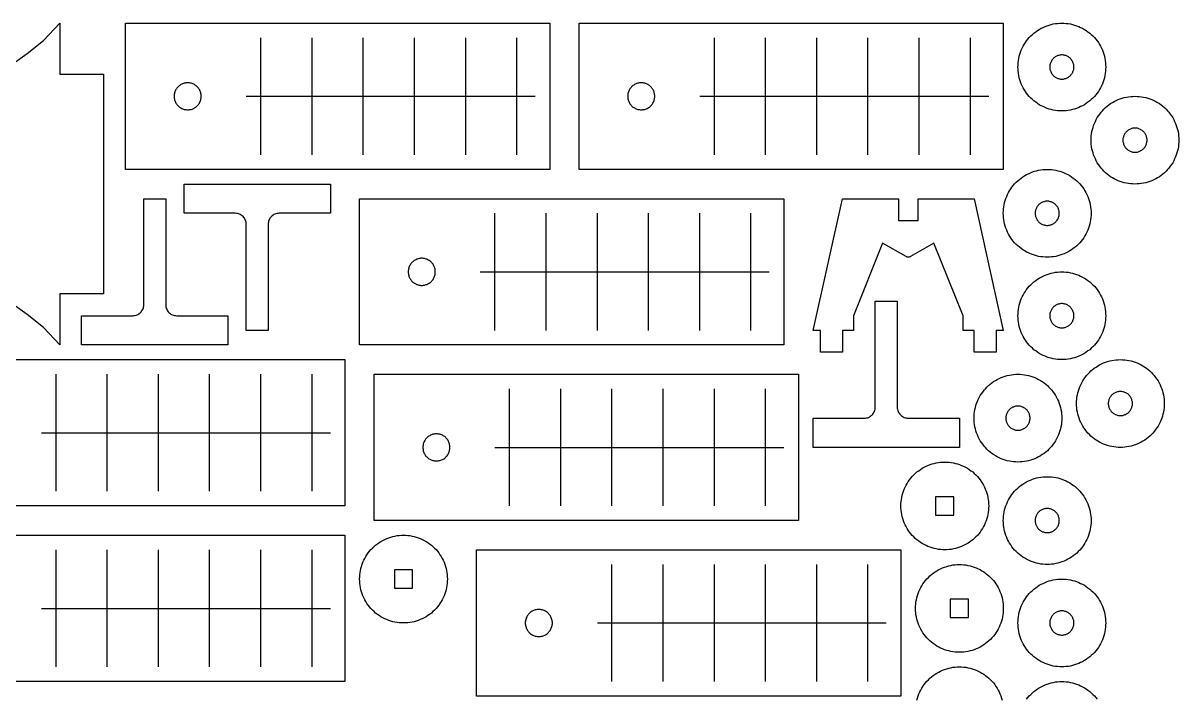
# Model space of a CAD drawing. Header units: millimetres. Extents: x 5 to 513, y 5 to 395.
# Drawn here: x 351 to 509, y 302.6 to 395 of the extents above; entities that cross this region are included whole.
import ezdxf

# ---------------------------------------------------------------- set-up
doc = ezdxf.new("R2010")
doc.units = ezdxf.units.MM
doc.layers.add('CUT', color=1, linetype='Continuous')
doc.layers.add('ENGRAVE', color=5, linetype='Continuous')

msp = doc.modelspace()

# ---------------------------------------------------------------- linework, layer by layer
at = {"layer": 'CUT'}
for points in [[(349.33, 389.25), (351.55, 390.84), (353.78, 392.61), (356, 395), (356, 388), (362, 388), (362, 358), (356, 358), (356, 351), (353.78, 353.39), (351.55, 355.16), (349.33, 356.75)], [(473.18, 302.46), (473.26, 302.74), (473.35, 303.02), (473.46, 303.3), (473.58, 303.57), (473.71, 303.83), (473.85, 304.08), (474.01, 304.33), (474.18, 304.57), (474.36, 304.81), (474.55, 305.03), (474.76, 305.24), (474.97, 305.45), (475.19, 305.64), (475.43, 305.82), (475.67, 305.99), (475.92, 306.15), (476.17, 306.29), (476.43, 306.42), (476.7, 306.54), (476.98, 306.65), (477.26, 306.74), (477.54, 306.82), (477.83, 306.88), (478.12, 306.94), (478.41, 306.97), (478.71, 306.99), (479, 307), (479.29, 306.99), (479.59, 306.97), (479.88, 306.94), (480.17, 306.88), (480.46, 306.82), (480.74, 306.74), (481.02, 306.65), (481.3, 306.54), (481.57, 306.42), (481.83, 306.29), (482.08, 306.15), (482.33, 305.99), (482.57, 305.82), (482.81, 305.64), (483.03, 305.45), (483.24, 305.24), (483.45, 305.03), (483.64, 304.81), (483.82, 304.57), (483.99, 304.33), (484.15, 304.08), (484.29, 303.83), (484.42, 303.57), (484.54, 303.3), (484.65, 303.02), (484.74, 302.74), (484.82, 302.46)], [(488.18, 302.57), (488.36, 302.81), (488.55, 303.03), (488.76, 303.24), (488.97, 303.45), (489.19, 303.64), (489.43, 303.82), (489.67, 303.99), (489.92, 304.15), (490.17, 304.29), (490.43, 304.42), (490.7, 304.54), (490.98, 304.65), (491.26, 304.74), (491.54, 304.82), (491.83, 304.88), (492.12, 304.94), (492.41, 304.97), (492.71, 304.99), (493, 305), (493.29, 304.99), (493.59, 304.97), (493.88, 304.94), (494.17, 304.88), (494.46, 304.82), (494.74, 304.74), (495.02, 304.65), (495.3, 304.54), (495.57, 304.42), (495.83, 304.29), (496.08, 304.15), (496.33, 303.99), (496.57, 303.82), (496.81, 303.64), (497.03, 303.45), (497.24, 303.24), (497.45, 303.03), (497.64, 302.81), (497.82, 302.57)]]:
    msp.add_lwpolyline(points, dxfattribs=at)
for points in [[(365, 375), (365, 395), (423, 395), (423, 375)], [(427, 375), (427, 395), (485, 395), (485, 375)], [(498.99, 388.71), (498.97, 388.41), (498.94, 388.12), (498.88, 387.83), (498.82, 387.54), (498.74, 387.26), (498.65, 386.98), (498.54, 386.7), (498.42, 386.43), (498.29, 386.17), (498.15, 385.92), (497.99, 385.67), (497.82, 385.43), (497.64, 385.19), (497.45, 384.97), (497.24, 384.76), (497.03, 384.55), (496.81, 384.36), (496.57, 384.18), (496.33, 384.01), (496.08, 383.85), (495.83, 383.71), (495.57, 383.58), (495.3, 383.46), (495.02, 383.35), (494.74, 383.26), (494.46, 383.18), (494.17, 383.12), (493.88, 383.06), (493.59, 383.03), (493.29, 383.01), (493, 383), (492.71, 383.01), (492.41, 383.03), (492.12, 383.06), (491.83, 383.12), (491.54, 383.18), (491.26, 383.26), (490.98, 383.35), (490.7, 383.46), (490.43, 383.58), (490.17, 383.71), (489.92, 383.85), (489.67, 384.01), (489.43, 384.18), (489.19, 384.36), (488.97, 384.55), (488.76, 384.76), (488.55, 384.97), (488.36, 385.19), (488.18, 385.43), (488.01, 385.67), (487.85, 385.92), (487.71, 386.17), (487.58, 386.43), (487.46, 386.7), (487.35, 386.98), (487.26, 387.26), (487.18, 387.54), (487.12, 387.83), (487.06, 388.12), (487.03, 388.41), (487.01, 388.71), (487, 389), (487.01, 389.29), (487.03, 389.59), (487.06, 389.88), (487.12, 390.17), (487.18, 390.46), (487.26, 390.74), (487.35, 391.02), (487.46, 391.3), (487.58, 391.57), (487.71, 391.83), (487.85, 392.08), (488.01, 392.33), (488.18, 392.57), (488.36, 392.81), (488.55, 393.03), (488.76, 393.24), (488.97, 393.45), (489.19, 393.64), (489.43, 393.82), (489.67, 393.99), (489.92, 394.15), (490.17, 394.29), (490.43, 394.42), (490.7, 394.54), (490.98, 394.65), (491.26, 394.74), (491.54, 394.82), (491.83, 394.88), (492.12, 394.94), (492.41, 394.97), (492.71, 394.99), (493, 395), (493.29, 394.99), (493.59, 394.97), (493.88, 394.94), (494.17, 394.88), (494.46, 394.82), (494.74, 394.74), (495.02, 394.65), (495.3, 394.54), (495.57, 394.42), (495.83, 394.29), (496.08, 394.15), (496.33, 393.99), (496.57, 393.82), (496.81, 393.64), (497.03, 393.45), (497.24, 393.24), (497.45, 393.03), (497.64, 392.81), (497.82, 392.57), (497.99, 392.33), (498.15, 392.08), (498.29, 391.83), (498.42, 391.57), (498.54, 391.3), (498.65, 391.02), (498.74, 390.74), (498.82, 390.46), (498.88, 390.17), (498.94, 389.88), (498.97, 389.59), (498.99, 389.29), (499, 389)], [(494.65, 389.11), (494.64, 389.22), (494.62, 389.32), (494.59, 389.43), (494.56, 389.53), (494.52, 389.63), (494.48, 389.73), (494.43, 389.82), (494.37, 389.92), (494.31, 390), (494.24, 390.09), (494.17, 390.17), (494.09, 390.24), (494, 390.31), (493.92, 390.37), (493.82, 390.43), (493.73, 390.48), (493.63, 390.52), (493.53, 390.56), (493.43, 390.59), (493.32, 390.62), (493.22, 390.64), (493.11, 390.65), (493, 390.65), (492.89, 390.65), (492.78, 390.64), (492.68, 390.62), (492.57, 390.59), (492.47, 390.56), (492.37, 390.52), (492.27, 390.48), (492.18, 390.43), (492.08, 390.37), (492, 390.31), (491.91, 390.24), (491.83, 390.17), (491.76, 390.09), (491.69, 390), (491.63, 389.92), (491.57, 389.82), (491.52, 389.73), (491.48, 389.63), (491.44, 389.53), (491.41, 389.43), (491.38, 389.32), (491.36, 389.22), (491.35, 389.11), (491.35, 389), (491.35, 388.89), (491.36, 388.78), (491.38, 388.68), (491.41, 388.57), (491.44, 388.47), (491.48, 388.37), (491.52, 388.27), (491.57, 388.18), (491.63, 388.08), (491.69, 388), (491.76, 387.91), (491.83, 387.83), (491.91, 387.76), (492, 387.69), (492.08, 387.63), (492.18, 387.57), (492.27, 387.52), (492.37, 387.48), (492.47, 387.44), (492.57, 387.41), (492.68, 387.38), (492.78, 387.36), (492.89, 387.35), (493, 387.35), (493.11, 387.35), (493.22, 387.36), (493.32, 387.38), (493.43, 387.41), (493.53, 387.44), (493.63, 387.48), (493.73, 387.52), (493.82, 387.57), (493.92, 387.63), (494, 387.69), (494.09, 387.76), (494.17, 387.83), (494.24, 387.91), (494.31, 388), (494.37, 388.08), (494.43, 388.18), (494.48, 388.27), (494.52, 388.37), (494.56, 388.47), (494.59, 388.57), (494.62, 388.68), (494.64, 388.78), (494.65, 388.89), (494.65, 389)], [(375.35, 385.12), (375.33, 385.24), (375.31, 385.36), (375.29, 385.48), (375.25, 385.59), (375.21, 385.71), (375.16, 385.82), (375.1, 385.93), (375.04, 386.03), (374.97, 386.13), (374.89, 386.22), (374.81, 386.31), (374.72, 386.39), (374.63, 386.47), (374.53, 386.54), (374.43, 386.6), (374.32, 386.66), (374.21, 386.71), (374.09, 386.75), (373.98, 386.79), (373.86, 386.81), (373.74, 386.83), (373.62, 386.85), (373.5, 386.85), (373.38, 386.85), (373.26, 386.83), (373.14, 386.81), (373.02, 386.79), (372.91, 386.75), (372.79, 386.71), (372.68, 386.66), (372.57, 386.6), (372.47, 386.54), (372.37, 386.47), (372.28, 386.39), (372.19, 386.31), (372.11, 386.22), (372.03, 386.13), (371.96, 386.03), (371.9, 385.93), (371.84, 385.82), (371.79, 385.71), (371.75, 385.59), (371.71, 385.48), (371.69, 385.36), (371.67, 385.24), (371.65, 385.12), (371.65, 385), (371.65, 384.88), (371.67, 384.76), (371.69, 384.64), (371.71, 384.52), (371.75, 384.41), (371.79, 384.29), (371.84, 384.18), (371.9, 384.07), (371.96, 383.97), (372.03, 383.87), (372.11, 383.78), (372.19, 383.69), (372.28, 383.61), (372.37, 383.53), (372.47, 383.46), (372.57, 383.4), (372.68, 383.34), (372.79, 383.29), (372.91, 383.25), (373.02, 383.21), (373.14, 383.19), (373.26, 383.17), (373.38, 383.15), (373.5, 383.15), (373.62, 383.15), (373.74, 383.17), (373.86, 383.19), (373.98, 383.21), (374.09, 383.25), (374.21, 383.29), (374.32, 383.34), (374.43, 383.4), (374.53, 383.46), (374.63, 383.53), (374.72, 383.61), (374.81, 383.69), (374.89, 383.78), (374.97, 383.87), (375.04, 383.97), (375.1, 384.07), (375.16, 384.18), (375.21, 384.29), (375.25, 384.41), (375.29, 384.52), (375.31, 384.64), (375.33, 384.76), (375.35, 384.88), (375.35, 385)], [(437.35, 385.12), (437.33, 385.24), (437.31, 385.36), (437.29, 385.48), (437.25, 385.59), (437.21, 385.71), (437.16, 385.82), (437.1, 385.93), (437.04, 386.03), (436.97, 386.13), (436.89, 386.22), (436.81, 386.31), (436.72, 386.39), (436.63, 386.47), (436.53, 386.54), (436.43, 386.6), (436.32, 386.66), (436.21, 386.71), (436.09, 386.75), (435.98, 386.79), (435.86, 386.81), (435.74, 386.83), (435.62, 386.85), (435.5, 386.85), (435.38, 386.85), (435.26, 386.83), (435.14, 386.81), (435.02, 386.79), (434.91, 386.75), (434.79, 386.71), (434.68, 386.66), (434.58, 386.6), (434.47, 386.54), (434.37, 386.47), (434.28, 386.39), (434.19, 386.31), (434.11, 386.22), (434.03, 386.13), (433.96, 386.03), (433.9, 385.93), (433.84, 385.82), (433.79, 385.71), (433.75, 385.59), (433.71, 385.48), (433.69, 385.36), (433.67, 385.24), (433.65, 385.12), (433.65, 385), (433.65, 384.88), (433.67, 384.76), (433.69, 384.64), (433.71, 384.52), (433.75, 384.41), (433.79, 384.29), (433.84, 384.18), (433.9, 384.07), (433.96, 383.97), (434.03, 383.87), (434.11, 383.78), (434.19, 383.69), (434.28, 383.61), (434.37, 383.53), (434.47, 383.46), (434.58, 383.4), (434.68, 383.34), (434.79, 383.29), (434.91, 383.25), (435.02, 383.21), (435.14, 383.19), (435.26, 383.17), (435.38, 383.15), (435.5, 383.15), (435.62, 383.15), (435.74, 383.17), (435.86, 383.19), (435.98, 383.21), (436.09, 383.25), (436.21, 383.29), (436.32, 383.34), (436.43, 383.4), (436.53, 383.46), (436.63, 383.53), (436.72, 383.61), (436.81, 383.69), (436.89, 383.78), (436.97, 383.87), (437.04, 383.97), (437.1, 384.07), (437.16, 384.18), (437.21, 384.29), (437.25, 384.41), (437.29, 384.52), (437.31, 384.64), (437.33, 384.76), (437.35, 384.88), (437.35, 385)], [(508.99, 378.71), (508.97, 378.41), (508.94, 378.12), (508.88, 377.83), (508.82, 377.54), (508.74, 377.26), (508.65, 376.98), (508.54, 376.7), (508.42, 376.43), (508.29, 376.17), (508.15, 375.92), (507.99, 375.67), (507.82, 375.43), (507.64, 375.19), (507.45, 374.97), (507.24, 374.76), (507.03, 374.55), (506.81, 374.36), (506.57, 374.18), (506.33, 374.01), (506.08, 373.85), (505.83, 373.71), (505.57, 373.58), (505.3, 373.46), (505.02, 373.35), (504.74, 373.26), (504.46, 373.18), (504.17, 373.12), (503.88, 373.06), (503.59, 373.03), (503.29, 373.01), (503, 373), (502.71, 373.01), (502.41, 373.03), (502.12, 373.06), (501.83, 373.12), (501.54, 373.18), (501.26, 373.26), (500.98, 373.35), (500.7, 373.46), (500.43, 373.58), (500.17, 373.71), (499.92, 373.85), (499.67, 374.01), (499.43, 374.18), (499.19, 374.36), (498.97, 374.55), (498.76, 374.76), (498.55, 374.97), (498.36, 375.19), (498.18, 375.43), (498.01, 375.67), (497.85, 375.92), (497.71, 376.17), (497.58, 376.43), (497.46, 376.7), (497.35, 376.98), (497.26, 377.26), (497.18, 377.54), (497.12, 377.83), (497.06, 378.12), (497.03, 378.41), (497.01, 378.71), (497, 379), (497.01, 379.29), (497.03, 379.59), (497.06, 379.88), (497.12, 380.17), (497.18, 380.46), (497.26, 380.74), (497.35, 381.02), (497.46, 381.3), (497.58, 381.57), (497.71, 381.83), (497.85, 382.08), (498.01, 382.33), (498.18, 382.57), (498.36, 382.81), (498.55, 383.03), (498.76, 383.24), (498.97, 383.45), (499.19, 383.64), (499.43, 383.82), (499.67, 383.99), (499.92, 384.15), (500.17, 384.29), (500.43, 384.42), (500.7, 384.54), (500.98, 384.65), (501.26, 384.74), (501.54, 384.82), (501.83, 384.88), (502.12, 384.94), (502.41, 384.97), (502.71, 384.99), (503, 385), (503.29, 384.99), (503.59, 384.97), (503.88, 384.94), (504.17, 384.88), (504.46, 384.82), (504.74, 384.74), (505.02, 384.65), (505.3, 384.54), (505.57, 384.42), (505.83, 384.29), (506.08, 384.15), (506.33, 383.99), (506.57, 383.82), (506.81, 383.64), (507.03, 383.45), (507.24, 383.24), (507.45, 383.03), (507.64, 382.81), (507.82, 382.57), (507.99, 382.33), (508.15, 382.08), (508.29, 381.83), (508.42, 381.57), (508.54, 381.3), (508.65, 381.02), (508.74, 380.74), (508.82, 380.46), (508.88, 380.17), (508.94, 379.88), (508.97, 379.59), (508.99, 379.29), (509, 379)], [(504.65, 379.11), (504.64, 379.22), (504.62, 379.32), (504.59, 379.43), (504.56, 379.53), (504.52, 379.63), (504.48, 379.73), (504.43, 379.82), (504.37, 379.92), (504.31, 380), (504.24, 380.09), (504.17, 380.17), (504.09, 380.24), (504, 380.31), (503.92, 380.37), (503.82, 380.43), (503.73, 380.48), (503.63, 380.52), (503.53, 380.56), (503.43, 380.59), (503.32, 380.62), (503.22, 380.64), (503.11, 380.65), (503, 380.65), (502.89, 380.65), (502.78, 380.64), (502.68, 380.62), (502.57, 380.59), (502.47, 380.56), (502.37, 380.52), (502.27, 380.48), (502.18, 380.43), (502.08, 380.37), (502, 380.31), (501.91, 380.24), (501.83, 380.17), (501.76, 380.09), (501.69, 380), (501.63, 379.92), (501.57, 379.82), (501.52, 379.73), (501.48, 379.63), (501.44, 379.53), (501.41, 379.43), (501.38, 379.32), (501.36, 379.22), (501.35, 379.11), (501.35, 379), (501.35, 378.89), (501.36, 378.78), (501.38, 378.68), (501.41, 378.57), (501.44, 378.47), (501.48, 378.37), (501.52, 378.27), (501.57, 378.18), (501.63, 378.08), (501.69, 378), (501.76, 377.91), (501.83, 377.83), (501.91, 377.76), (502, 377.69), (502.08, 377.63), (502.18, 377.57), (502.27, 377.52), (502.37, 377.48), (502.47, 377.44), (502.57, 377.41), (502.68, 377.38), (502.78, 377.36), (502.89, 377.35), (503, 377.35), (503.11, 377.35), (503.22, 377.36), (503.32, 377.38), (503.43, 377.41), (503.53, 377.44), (503.63, 377.48), (503.73, 377.52), (503.82, 377.57), (503.92, 377.63), (504, 377.69), (504.09, 377.76), (504.17, 377.83), (504.24, 377.91), (504.31, 378), (504.37, 378.08), (504.43, 378.18), (504.48, 378.27), (504.52, 378.37), (504.56, 378.47), (504.59, 378.57), (504.62, 378.68), (504.64, 378.78), (504.65, 378.89), (504.65, 379)], [(496.99, 368.71), (496.97, 368.41), (496.94, 368.12), (496.88, 367.83), (496.82, 367.54), (496.74, 367.26), (496.65, 366.98), (496.54, 366.7), (496.42, 366.43), (496.29, 366.17), (496.15, 365.92), (495.99, 365.67), (495.82, 365.43), (495.64, 365.19), (495.45, 364.97), (495.24, 364.76), (495.03, 364.55), (494.81, 364.36), (494.57, 364.18), (494.33, 364.01), (494.08, 363.85), (493.83, 363.71), (493.57, 363.58), (493.3, 363.46), (493.02, 363.35), (492.74, 363.26), (492.46, 363.18), (492.17, 363.12), (491.88, 363.06), (491.59, 363.03), (491.29, 363.01), (491, 363), (490.71, 363.01), (490.41, 363.03), (490.12, 363.06), (489.83, 363.12), (489.54, 363.18), (489.26, 363.26), (488.98, 363.35), (488.7, 363.46), (488.43, 363.58), (488.17, 363.71), (487.92, 363.85), (487.67, 364.01), (487.43, 364.18), (487.19, 364.36), (486.97, 364.55), (486.76, 364.76), (486.55, 364.97), (486.36, 365.19), (486.18, 365.43), (486.01, 365.67), (485.85, 365.92), (485.71, 366.17), (485.58, 366.43), (485.46, 366.7), (485.35, 366.98), (485.26, 367.26), (485.18, 367.54), (485.12, 367.83), (485.06, 368.12), (485.03, 368.41), (485.01, 368.71), (485, 369), (485.01, 369.29), (485.03, 369.59), (485.06, 369.88), (485.12, 370.17), (485.18, 370.46), (485.26, 370.74), (485.35, 371.02), (485.46, 371.3), (485.58, 371.57), (485.71, 371.83), (485.85, 372.08), (486.01, 372.33), (486.18, 372.57), (486.36, 372.81), (486.55, 373.03), (486.76, 373.24), (486.97, 373.45), (487.19, 373.64), (487.43, 373.82), (487.67, 373.99), (487.92, 374.15), (488.17, 374.29), (488.43, 374.42), (488.7, 374.54), (488.98, 374.65), (489.26, 374.74), (489.54, 374.82), (489.83, 374.88), (490.12, 374.94), (490.41, 374.97), (490.71, 374.99), (491, 375), (491.29, 374.99), (491.59, 374.97), (491.88, 374.94), (492.17, 374.88), (492.46, 374.82), (492.74, 374.74), (493.02, 374.65), (493.3, 374.54), (493.57, 374.42), (493.83, 374.29), (494.08, 374.15), (494.33, 373.99), (494.57, 373.82), (494.81, 373.64), (495.03, 373.45), (495.24, 373.24), (495.45, 373.03), (495.64, 372.81), (495.82, 372.57), (495.99, 372.33), (496.15, 372.08), (496.29, 371.83), (496.42, 371.57), (496.54, 371.3), (496.65, 371.02), (496.74, 370.74), (496.82, 370.46), (496.88, 370.17), (496.94, 369.88), (496.97, 369.59), (496.99, 369.29), (497, 369)], [(373, 369), (373, 369.04), (373, 372.96), (373, 373), (373.04, 373), (392.96, 373), (393, 373), (393, 372.96), (393, 369.04), (393, 369), (392.96, 369), (386, 369), (385.85, 368.99), (385.71, 368.97), (385.56, 368.94), (385.43, 368.89), (385.29, 368.82), (385.17, 368.75), (385.05, 368.66), (384.94, 368.56), (384.84, 368.45), (384.75, 368.33), (384.68, 368.21), (384.61, 368.07), (384.56, 367.94), (384.53, 367.79), (384.51, 367.65), (384.5, 367.5), (384.5, 353.04), (384.5, 353), (384.46, 353), (381.54, 353), (381.5, 353), (381.5, 353.04), (381.5, 367.5), (381.49, 367.65), (381.47, 367.79), (381.44, 367.94), (381.39, 368.07), (381.32, 368.21), (381.25, 368.33), (381.16, 368.45), (381.06, 368.56), (380.95, 368.66), (380.83, 368.75), (380.71, 368.82), (380.57, 368.89), (380.44, 368.94), (380.29, 368.97), (380.15, 368.99), (380, 369), (373.04, 369)], [(379, 355), (379, 354.96), (379, 351.04), (379, 351), (378.96, 351), (359.04, 351), (359, 351), (359, 351.04), (359, 354.96), (359, 355), (359.04, 355), (366, 355), (366.15, 355.01), (366.29, 355.03), (366.44, 355.06), (366.57, 355.11), (366.71, 355.18), (366.83, 355.25), (366.95, 355.34), (367.06, 355.44), (367.16, 355.55), (367.25, 355.67), (367.32, 355.79), (367.39, 355.93), (367.44, 356.06), (367.47, 356.21), (367.49, 356.35), (367.5, 356.5), (367.5, 370.96), (367.5, 371), (367.54, 371), (370.46, 371), (370.5, 371), (370.5, 370.96), (370.5, 356.5), (370.51, 356.35), (370.53, 356.21), (370.56, 356.06), (370.61, 355.93), (370.68, 355.79), (370.75, 355.67), (370.84, 355.55), (370.94, 355.44), (371.05, 355.34), (371.17, 355.25), (371.29, 355.18), (371.43, 355.11), (371.56, 355.06), (371.71, 355.03), (371.85, 355.01), (372, 355), (378.96, 355)], [(397, 351), (397, 371), (455, 371), (455, 351)], [(470.65, 371), (470.65, 368), (473.35, 368), (473.35, 371), (481, 371), (485, 353), (484, 353), (484, 350), (481, 350), (481, 353), (479.5, 353), (479.5, 355), (475.52, 364.94), (472.3, 363.08), (472.25, 363.05), (472.2, 363.03), (472.14, 363.02), (472.09, 363.01), (472.03, 363), (471.97, 363), (471.91, 363.01), (471.86, 363.02), (471.8, 363.03), (471.75, 363.05), (471.7, 363.08), (468.48, 364.94), (464.5, 355), (464.5, 353), (463, 353), (463, 350), (460, 350), (460, 353), (459, 353), (463, 371)], [(492.65, 369.11), (492.64, 369.22), (492.62, 369.32), (492.59, 369.43), (492.56, 369.53), (492.52, 369.63), (492.48, 369.73), (492.43, 369.82), (492.37, 369.92), (492.31, 370), (492.24, 370.09), (492.17, 370.17), (492.09, 370.24), (492, 370.31), (491.92, 370.37), (491.82, 370.43), (491.73, 370.48), (491.63, 370.52), (491.53, 370.56), (491.43, 370.59), (491.32, 370.62), (491.22, 370.64), (491.11, 370.65), (491, 370.65), (490.89, 370.65), (490.78, 370.64), (490.68, 370.62), (490.57, 370.59), (490.47, 370.56), (490.37, 370.52), (490.27, 370.48), (490.18, 370.43), (490.08, 370.37), (490, 370.31), (489.91, 370.24), (489.83, 370.17), (489.76, 370.09), (489.69, 370), (489.63, 369.92), (489.57, 369.82), (489.52, 369.73), (489.48, 369.63), (489.44, 369.53), (489.41, 369.43), (489.38, 369.32), (489.36, 369.22), (489.35, 369.11), (489.35, 369), (489.35, 368.89), (489.36, 368.78), (489.38, 368.68), (489.41, 368.57), (489.44, 368.47), (489.48, 368.37), (489.52, 368.27), (489.57, 368.18), (489.63, 368.08), (489.69, 368), (489.76, 367.91), (489.83, 367.83), (489.91, 367.76), (490, 367.69), (490.08, 367.63), (490.18, 367.57), (490.27, 367.52), (490.37, 367.48), (490.47, 367.44), (490.57, 367.41), (490.68, 367.38), (490.78, 367.36), (490.89, 367.35), (491, 367.35), (491.11, 367.35), (491.22, 367.36), (491.32, 367.38), (491.43, 367.41), (491.53, 367.44), (491.63, 367.48), (491.73, 367.52), (491.82, 367.57), (491.92, 367.63), (492, 367.69), (492.09, 367.76), (492.17, 367.83), (492.24, 367.91), (492.31, 368), (492.37, 368.08), (492.43, 368.18), (492.48, 368.27), (492.52, 368.37), (492.56, 368.47), (492.59, 368.57), (492.62, 368.68), (492.64, 368.78), (492.65, 368.89), (492.65, 369)], [(407.35, 361.12), (407.33, 361.24), (407.31, 361.36), (407.29, 361.48), (407.25, 361.59), (407.21, 361.71), (407.16, 361.82), (407.1, 361.93), (407.04, 362.03), (406.97, 362.13), (406.89, 362.22), (406.81, 362.31), (406.72, 362.39), (406.63, 362.47), (406.53, 362.54), (406.43, 362.6), (406.32, 362.66), (406.21, 362.71), (406.09, 362.75), (405.98, 362.79), (405.86, 362.81), (405.74, 362.83), (405.62, 362.85), (405.5, 362.85), (405.38, 362.85), (405.26, 362.83), (405.14, 362.81), (405.02, 362.79), (404.91, 362.75), (404.79, 362.71), (404.68, 362.66), (404.58, 362.6), (404.47, 362.54), (404.37, 362.47), (404.28, 362.39), (404.19, 362.31), (404.11, 362.22), (404.03, 362.13), (403.96, 362.03), (403.9, 361.93), (403.84, 361.82), (403.79, 361.71), (403.75, 361.59), (403.71, 361.48), (403.69, 361.36), (403.67, 361.24), (403.65, 361.12), (403.65, 361), (403.65, 360.88), (403.67, 360.76), (403.69, 360.64), (403.71, 360.52), (403.75, 360.41), (403.79, 360.29), (403.84, 360.18), (403.9, 360.07), (403.96, 359.97), (404.03, 359.87), (404.11, 359.78), (404.19, 359.69), (404.28, 359.61), (404.37, 359.53), (404.47, 359.46), (404.58, 359.4), (404.68, 359.34), (404.79, 359.29), (404.91, 359.25), (405.02, 359.21), (405.14, 359.19), (405.26, 359.17), (405.38, 359.15), (405.5, 359.15), (405.62, 359.15), (405.74, 359.17), (405.86, 359.19), (405.98, 359.21), (406.09, 359.25), (406.21, 359.29), (406.32, 359.34), (406.43, 359.4), (406.53, 359.46), (406.63, 359.53), (406.72, 359.61), (406.81, 359.69), (406.89, 359.78), (406.97, 359.87), (407.04, 359.97), (407.1, 360.07), (407.16, 360.18), (407.21, 360.29), (407.25, 360.41), (407.29, 360.52), (407.31, 360.64), (407.33, 360.76), (407.35, 360.88), (407.35, 361)], [(498.99, 354.71), (498.97, 354.41), (498.94, 354.12), (498.88, 353.83), (498.82, 353.54), (498.74, 353.26), (498.65, 352.98), (498.54, 352.7), (498.42, 352.43), (498.29, 352.17), (498.15, 351.92), (497.99, 351.67), (497.82, 351.43), (497.64, 351.19), (497.45, 350.97), (497.24, 350.76), (497.03, 350.55), (496.81, 350.36), (496.57, 350.18), (496.33, 350.01), (496.08, 349.85), (495.83, 349.71), (495.57, 349.58), (495.3, 349.46), (495.02, 349.35), (494.74, 349.26), (494.46, 349.18), (494.17, 349.12), (493.88, 349.06), (493.59, 349.03), (493.29, 349.01), (493, 349), (492.71, 349.01), (492.41, 349.03), (492.12, 349.06), (491.83, 349.12), (491.54, 349.18), (491.26, 349.26), (490.98, 349.35), (490.7, 349.46), (490.43, 349.58), (490.17, 349.71), (489.92, 349.85), (489.67, 350.01), (489.43, 350.18), (489.19, 350.36), (488.97, 350.55), (488.76, 350.76), (488.55, 350.97), (488.36, 351.19), (488.18, 351.43), (488.01, 351.67), (487.85, 351.92), (487.71, 352.17), (487.58, 352.43), (487.46, 352.7), (487.35, 352.98), (487.26, 353.26), (487.18, 353.54), (487.12, 353.83), (487.06, 354.12), (487.03, 354.41), (487.01, 354.71), (487, 355), (487.01, 355.29), (487.03, 355.59), (487.06, 355.88), (487.12, 356.17), (487.18, 356.46), (487.26, 356.74), (487.35, 357.02), (487.46, 357.3), (487.58, 357.57), (487.71, 357.83), (487.85, 358.08), (488.01, 358.33), (488.18, 358.57), (488.36, 358.81), (488.55, 359.03), (488.76, 359.24), (488.97, 359.45), (489.19, 359.64), (489.43, 359.82), (489.67, 359.99), (489.92, 360.15), (490.17, 360.29), (490.43, 360.42), (490.7, 360.54), (490.98, 360.65), (491.26, 360.74), (491.54, 360.82), (491.83, 360.88), (492.12, 360.94), (492.41, 360.97), (492.71, 360.99), (493, 361), (493.29, 360.99), (493.59, 360.97), (493.88, 360.94), (494.17, 360.88), (494.46, 360.82), (494.74, 360.74), (495.02, 360.65), (495.3, 360.54), (495.57, 360.42), (495.83, 360.29), (496.08, 360.15), (496.33, 359.99), (496.57, 359.82), (496.81, 359.64), (497.03, 359.45), (497.24, 359.24), (497.45, 359.03), (497.64, 358.81), (497.82, 358.57), (497.99, 358.33), (498.15, 358.08), (498.29, 357.83), (498.42, 357.57), (498.54, 357.3), (498.65, 357.02), (498.74, 356.74), (498.82, 356.46), (498.88, 356.17), (498.94, 355.88), (498.97, 355.59), (498.99, 355.29), (499, 355)], [(479, 341), (479, 340.96), (479, 337.04), (479, 337), (478.96, 337), (459.04, 337), (459, 337), (459, 337.04), (459, 340.96), (459, 341), (459.04, 341), (466, 341), (466.15, 341.01), (466.29, 341.03), (466.44, 341.06), (466.57, 341.11), (466.71, 341.18), (466.83, 341.25), (466.95, 341.34), (467.06, 341.44), (467.16, 341.55), (467.25, 341.67), (467.32, 341.79), (467.39, 341.93), (467.44, 342.06), (467.47, 342.21), (467.49, 342.35), (467.5, 342.5), (467.5, 356.96), (467.5, 357), (467.54, 357), (470.46, 357), (470.5, 357), (470.5, 356.96), (470.5, 342.5), (470.51, 342.35), (470.53, 342.21), (470.56, 342.06), (470.61, 341.93), (470.68, 341.79), (470.75, 341.67), (470.84, 341.55), (470.94, 341.44), (471.05, 341.34), (471.17, 341.25), (471.29, 341.18), (471.43, 341.11), (471.56, 341.06), (471.71, 341.03), (471.85, 341.01), (472, 341), (478.96, 341)], [(494.65, 355.11), (494.64, 355.22), (494.62, 355.32), (494.59, 355.43), (494.56, 355.53), (494.52, 355.63), (494.48, 355.73), (494.43, 355.82), (494.37, 355.92), (494.31, 356), (494.24, 356.09), (494.17, 356.17), (494.09, 356.24), (494, 356.31), (493.92, 356.37), (493.82, 356.43), (493.73, 356.48), (493.63, 356.52), (493.53, 356.56), (493.43, 356.59), (493.32, 356.62), (493.22, 356.64), (493.11, 356.65), (493, 356.65), (492.89, 356.65), (492.78, 356.64), (492.68, 356.62), (492.57, 356.59), (492.47, 356.56), (492.37, 356.52), (492.27, 356.48), (492.18, 356.43), (492.08, 356.37), (492, 356.31), (491.91, 356.24), (491.83, 356.17), (491.76, 356.09), (491.69, 356), (491.63, 355.92), (491.57, 355.82), (491.52, 355.73), (491.48, 355.63), (491.44, 355.53), (491.41, 355.43), (491.38, 355.32), (491.36, 355.22), (491.35, 355.11), (491.35, 355), (491.35, 354.89), (491.36, 354.78), (491.38, 354.68), (491.41, 354.57), (491.44, 354.47), (491.48, 354.37), (491.52, 354.27), (491.57, 354.18), (491.63, 354.08), (491.69, 354), (491.76, 353.91), (491.83, 353.83), (491.91, 353.76), (492, 353.69), (492.08, 353.63), (492.18, 353.57), (492.27, 353.52), (492.37, 353.48), (492.47, 353.44), (492.57, 353.41), (492.68, 353.38), (492.78, 353.36), (492.89, 353.35), (493, 353.35), (493.11, 353.35), (493.22, 353.36), (493.32, 353.38), (493.43, 353.41), (493.53, 353.44), (493.63, 353.48), (493.73, 353.52), (493.82, 353.57), (493.92, 353.63), (494, 353.69), (494.09, 353.76), (494.17, 353.83), (494.24, 353.91), (494.31, 354), (494.37, 354.08), (494.43, 354.18), (494.48, 354.27), (494.52, 354.37), (494.56, 354.47), (494.59, 354.57), (494.62, 354.68), (494.64, 354.78), (494.65, 354.89), (494.65, 355)], [(337, 329), (337, 349), (395, 349), (395, 329)], [(506.99, 342.71), (506.97, 342.41), (506.94, 342.12), (506.88, 341.83), (506.82, 341.54), (506.74, 341.26), (506.65, 340.98), (506.54, 340.7), (506.42, 340.43), (506.29, 340.17), (506.15, 339.92), (505.99, 339.67), (505.82, 339.43), (505.64, 339.19), (505.45, 338.97), (505.24, 338.76), (505.03, 338.55), (504.81, 338.36), (504.57, 338.18), (504.33, 338.01), (504.08, 337.85), (503.83, 337.71), (503.57, 337.58), (503.3, 337.46), (503.02, 337.35), (502.74, 337.26), (502.46, 337.18), (502.17, 337.12), (501.88, 337.06), (501.59, 337.03), (501.29, 337.01), (501, 337), (500.71, 337.01), (500.41, 337.03), (500.12, 337.06), (499.83, 337.12), (499.54, 337.18), (499.26, 337.26), (498.98, 337.35), (498.7, 337.46), (498.43, 337.58), (498.17, 337.71), (497.92, 337.85), (497.67, 338.01), (497.43, 338.18), (497.19, 338.36), (496.97, 338.55), (496.76, 338.76), (496.55, 338.97), (496.36, 339.19), (496.18, 339.43), (496.01, 339.67), (495.85, 339.92), (495.71, 340.17), (495.58, 340.43), (495.46, 340.7), (495.35, 340.98), (495.26, 341.26), (495.18, 341.54), (495.12, 341.83), (495.06, 342.12), (495.03, 342.41), (495.01, 342.71), (495, 343), (495.01, 343.29), (495.03, 343.59), (495.06, 343.88), (495.12, 344.17), (495.18, 344.46), (495.26, 344.74), (495.35, 345.02), (495.46, 345.3), (495.58, 345.57), (495.71, 345.83), (495.85, 346.08), (496.01, 346.33), (496.18, 346.57), (496.36, 346.81), (496.55, 347.03), (496.76, 347.24), (496.97, 347.45), (497.19, 347.64), (497.43, 347.82), (497.67, 347.99), (497.92, 348.15), (498.17, 348.29), (498.43, 348.42), (498.7, 348.54), (498.98, 348.65), (499.26, 348.74), (499.54, 348.82), (499.83, 348.88), (500.12, 348.94), (500.41, 348.97), (500.71, 348.99), (501, 349), (501.29, 348.99), (501.59, 348.97), (501.88, 348.94), (502.17, 348.88), (502.46, 348.82), (502.74, 348.74), (503.02, 348.65), (503.3, 348.54), (503.57, 348.42), (503.83, 348.29), (504.08, 348.15), (504.33, 347.99), (504.57, 347.82), (504.81, 347.64), (505.03, 347.45), (505.24, 347.24), (505.45, 347.03), (505.64, 346.81), (505.82, 346.57), (505.99, 346.33), (506.15, 346.08), (506.29, 345.83), (506.42, 345.57), (506.54, 345.3), (506.65, 345.02), (506.74, 344.74), (506.82, 344.46), (506.88, 344.17), (506.94, 343.88), (506.97, 343.59), (506.99, 343.29), (507, 343)], [(399, 327), (399, 347), (457, 347), (457, 327)], [(492.99, 340.71), (492.97, 340.41), (492.94, 340.12), (492.88, 339.83), (492.82, 339.54), (492.74, 339.26), (492.65, 338.98), (492.54, 338.7), (492.42, 338.43), (492.29, 338.17), (492.15, 337.92), (491.99, 337.67), (491.82, 337.43), (491.64, 337.19), (491.45, 336.97), (491.24, 336.76), (491.03, 336.55), (490.81, 336.36), (490.57, 336.18), (490.33, 336.01), (490.08, 335.85), (489.83, 335.71), (489.57, 335.58), (489.3, 335.46), (489.02, 335.35), (488.74, 335.26), (488.46, 335.18), (488.17, 335.12), (487.88, 335.06), (487.59, 335.03), (487.29, 335.01), (487, 335), (486.71, 335.01), (486.41, 335.03), (486.12, 335.06), (485.83, 335.12), (485.54, 335.18), (485.26, 335.26), (484.98, 335.35), (484.7, 335.46), (484.43, 335.58), (484.17, 335.71), (483.92, 335.85), (483.67, 336.01), (483.43, 336.18), (483.19, 336.36), (482.97, 336.55), (482.76, 336.76), (482.55, 336.97), (482.36, 337.19), (482.18, 337.43), (482.01, 337.67), (481.85, 337.92), (481.71, 338.17), (481.58, 338.43), (481.46, 338.7), (481.35, 338.98), (481.26, 339.26), (481.18, 339.54), (481.12, 339.83), (481.06, 340.12), (481.03, 340.41), (481.01, 340.71), (481, 341), (481.01, 341.29), (481.03, 341.59), (481.06, 341.88), (481.12, 342.17), (481.18, 342.46), (481.26, 342.74), (481.35, 343.02), (481.46, 343.3), (481.58, 343.57), (481.71, 343.83), (481.85, 344.08), (482.01, 344.33), (482.18, 344.57), (482.36, 344.81), (482.55, 345.03), (482.76, 345.24), (482.97, 345.45), (483.19, 345.64), (483.43, 345.82), (483.67, 345.99), (483.92, 346.15), (484.17, 346.29), (484.43, 346.42), (484.7, 346.54), (484.98, 346.65), (485.26, 346.74), (485.54, 346.82), (485.83, 346.88), (486.12, 346.94), (486.41, 346.97), (486.71, 346.99), (487, 347), (487.29, 346.99), (487.59, 346.97), (487.88, 346.94), (488.17, 346.88), (488.46, 346.82), (488.74, 346.74), (489.02, 346.65), (489.3, 346.54), (489.57, 346.42), (489.83, 346.29), (490.08, 346.15), (490.33, 345.99), (490.57, 345.82), (490.81, 345.64), (491.03, 345.45), (491.24, 345.24), (491.45, 345.03), (491.64, 344.81), (491.82, 344.57), (491.99, 344.33), (492.15, 344.08), (492.29, 343.83), (492.42, 343.57), (492.54, 343.3), (492.65, 343.02), (492.74, 342.74), (492.82, 342.46), (492.88, 342.17), (492.94, 341.88), (492.97, 341.59), (492.99, 341.29), (493, 341)], [(502.65, 343.11), (502.64, 343.22), (502.62, 343.32), (502.59, 343.43), (502.56, 343.53), (502.52, 343.63), (502.48, 343.73), (502.43, 343.82), (502.37, 343.92), (502.31, 344), (502.24, 344.09), (502.17, 344.17), (502.09, 344.24), (502, 344.31), (501.92, 344.37), (501.82, 344.43), (501.73, 344.48), (501.63, 344.52), (501.53, 344.56), (501.43, 344.59), (501.32, 344.62), (501.22, 344.64), (501.11, 344.65), (501, 344.65), (500.89, 344.65), (500.78, 344.64), (500.68, 344.62), (500.57, 344.59), (500.47, 344.56), (500.37, 344.52), (500.27, 344.48), (500.18, 344.43), (500.08, 344.37), (500, 344.31), (499.91, 344.24), (499.83, 344.17), (499.76, 344.09), (499.69, 344), (499.63, 343.92), (499.57, 343.82), (499.52, 343.73), (499.48, 343.63), (499.44, 343.53), (499.41, 343.43), (499.38, 343.32), (499.36, 343.22), (499.35, 343.11), (499.35, 343), (499.35, 342.89), (499.36, 342.78), (499.38, 342.68), (499.41, 342.57), (499.44, 342.47), (499.48, 342.37), (499.52, 342.27), (499.57, 342.18), (499.63, 342.08), (499.69, 342), (499.76, 341.91), (499.83, 341.83), (499.91, 341.76), (500, 341.69), (500.08, 341.63), (500.18, 341.57), (500.27, 341.52), (500.37, 341.48), (500.47, 341.44), (500.57, 341.41), (500.68, 341.38), (500.78, 341.36), (500.89, 341.35), (501, 341.35), (501.11, 341.35), (501.22, 341.36), (501.32, 341.38), (501.43, 341.41), (501.53, 341.44), (501.63, 341.48), (501.73, 341.52), (501.82, 341.57), (501.92, 341.63), (502, 341.69), (502.09, 341.76), (502.17, 341.83), (502.24, 341.91), (502.31, 342), (502.37, 342.08), (502.43, 342.18), (502.48, 342.27), (502.52, 342.37), (502.56, 342.47), (502.59, 342.57), (502.62, 342.68), (502.64, 342.78), (502.65, 342.89), (502.65, 343)], [(488.65, 341.11), (488.64, 341.22), (488.62, 341.32), (488.59, 341.43), (488.56, 341.53), (488.52, 341.63), (488.48, 341.73), (488.43, 341.82), (488.37, 341.92), (488.31, 342), (488.24, 342.09), (488.17, 342.17), (488.09, 342.24), (488, 342.31), (487.92, 342.37), (487.82, 342.43), (487.73, 342.48), (487.63, 342.52), (487.53, 342.56), (487.43, 342.59), (487.32, 342.62), (487.22, 342.64), (487.11, 342.65), (487, 342.65), (486.89, 342.65), (486.78, 342.64), (486.68, 342.62), (486.57, 342.59), (486.47, 342.56), (486.37, 342.52), (486.27, 342.48), (486.18, 342.43), (486.08, 342.37), (486, 342.31), (485.91, 342.24), (485.83, 342.17), (485.76, 342.09), (485.69, 342), (485.63, 341.92), (485.57, 341.82), (485.52, 341.73), (485.48, 341.63), (485.44, 341.53), (485.41, 341.43), (485.38, 341.32), (485.36, 341.22), (485.35, 341.11), (485.35, 341), (485.35, 340.89), (485.36, 340.78), (485.38, 340.68), (485.41, 340.57), (485.44, 340.47), (485.48, 340.37), (485.52, 340.27), (485.57, 340.18), (485.63, 340.08), (485.69, 340), (485.76, 339.91), (485.83, 339.83), (485.91, 339.76), (486, 339.69), (486.08, 339.63), (486.18, 339.57), (486.27, 339.52), (486.37, 339.48), (486.47, 339.44), (486.57, 339.41), (486.68, 339.38), (486.78, 339.36), (486.89, 339.35), (487, 339.35), (487.11, 339.35), (487.22, 339.36), (487.32, 339.38), (487.43, 339.41), (487.53, 339.44), (487.63, 339.48), (487.73, 339.52), (487.82, 339.57), (487.92, 339.63), (488, 339.69), (488.09, 339.76), (488.17, 339.83), (488.24, 339.91), (488.31, 340), (488.37, 340.08), (488.43, 340.18), (488.48, 340.27), (488.52, 340.37), (488.56, 340.47), (488.59, 340.57), (488.62, 340.68), (488.64, 340.78), (488.65, 340.89), (488.65, 341)], [(409.35, 337.12), (409.33, 337.24), (409.31, 337.36), (409.29, 337.48), (409.25, 337.59), (409.21, 337.71), (409.16, 337.82), (409.1, 337.93), (409.04, 338.03), (408.97, 338.13), (408.89, 338.22), (408.81, 338.31), (408.72, 338.39), (408.63, 338.47), (408.53, 338.54), (408.43, 338.6), (408.32, 338.66), (408.21, 338.71), (408.09, 338.75), (407.98, 338.79), (407.86, 338.81), (407.74, 338.83), (407.62, 338.85), (407.5, 338.85), (407.38, 338.85), (407.26, 338.83), (407.14, 338.81), (407.02, 338.79), (406.91, 338.75), (406.79, 338.71), (406.68, 338.66), (406.58, 338.6), (406.47, 338.54), (406.37, 338.47), (406.28, 338.39), (406.19, 338.31), (406.11, 338.22), (406.03, 338.13), (405.96, 338.03), (405.9, 337.93), (405.84, 337.82), (405.79, 337.71), (405.75, 337.59), (405.71, 337.48), (405.69, 337.36), (405.67, 337.24), (405.65, 337.12), (405.65, 337), (405.65, 336.88), (405.67, 336.76), (405.69, 336.64), (405.71, 336.52), (405.75, 336.41), (405.79, 336.29), (405.84, 336.18), (405.9, 336.07), (405.96, 335.97), (406.03, 335.87), (406.11, 335.78), (406.19, 335.69), (406.28, 335.61), (406.37, 335.53), (406.47, 335.46), (406.58, 335.4), (406.68, 335.34), (406.79, 335.29), (406.91, 335.25), (407.02, 335.21), (407.14, 335.19), (407.26, 335.17), (407.38, 335.15), (407.5, 335.15), (407.62, 335.15), (407.74, 335.17), (407.86, 335.19), (407.98, 335.21), (408.09, 335.25), (408.21, 335.29), (408.32, 335.34), (408.43, 335.4), (408.53, 335.46), (408.63, 335.53), (408.72, 335.61), (408.81, 335.69), (408.89, 335.78), (408.97, 335.87), (409.04, 335.97), (409.1, 336.07), (409.16, 336.18), (409.21, 336.29), (409.25, 336.41), (409.29, 336.52), (409.31, 336.64), (409.33, 336.76), (409.35, 336.88), (409.35, 337)], [(482.99, 328.71), (482.97, 328.41), (482.94, 328.12), (482.88, 327.83), (482.82, 327.54), (482.74, 327.26), (482.65, 326.98), (482.54, 326.7), (482.42, 326.43), (482.29, 326.17), (482.15, 325.92), (481.99, 325.67), (481.82, 325.43), (481.64, 325.19), (481.45, 324.97), (481.24, 324.76), (481.03, 324.55), (480.81, 324.36), (480.57, 324.18), (480.33, 324.01), (480.08, 323.85), (479.83, 323.71), (479.57, 323.58), (479.3, 323.46), (479.02, 323.35), (478.74, 323.26), (478.46, 323.18), (478.17, 323.12), (477.88, 323.06), (477.59, 323.03), (477.29, 323.01), (477, 323), (476.71, 323.01), (476.41, 323.03), (476.12, 323.06), (475.83, 323.12), (475.54, 323.18), (475.26, 323.26), (474.98, 323.35), (474.7, 323.46), (474.43, 323.58), (474.17, 323.71), (473.92, 323.85), (473.67, 324.01), (473.43, 324.18), (473.19, 324.36), (472.97, 324.55), (472.76, 324.76), (472.55, 324.97), (472.36, 325.19), (472.18, 325.43), (472.01, 325.67), (471.85, 325.92), (471.71, 326.17), (471.58, 326.43), (471.46, 326.7), (471.35, 326.98), (471.26, 327.26), (471.18, 327.54), (471.12, 327.83), (471.06, 328.12), (471.03, 328.41), (471.01, 328.71), (471, 329), (471.01, 329.29), (471.03, 329.59), (471.06, 329.88), (471.12, 330.17), (471.18, 330.46), (471.26, 330.74), (471.35, 331.02), (471.46, 331.3), (471.58, 331.57), (471.71, 331.83), (471.85, 332.08), (472.01, 332.33), (472.18, 332.57), (472.36, 332.81), (472.55, 333.03), (472.76, 333.24), (472.97, 333.45), (473.19, 333.64), (473.43, 333.82), (473.67, 333.99), (473.92, 334.15), (474.17, 334.29), (474.43, 334.42), (474.7, 334.54), (474.98, 334.65), (475.26, 334.74), (475.54, 334.82), (475.83, 334.88), (476.12, 334.94), (476.41, 334.97), (476.71, 334.99), (477, 335), (477.29, 334.99), (477.59, 334.97), (477.88, 334.94), (478.17, 334.88), (478.46, 334.82), (478.74, 334.74), (479.02, 334.65), (479.3, 334.54), (479.57, 334.42), (479.83, 334.29), (480.08, 334.15), (480.33, 333.99), (480.57, 333.82), (480.81, 333.64), (481.03, 333.45), (481.24, 333.24), (481.45, 333.03), (481.64, 332.81), (481.82, 332.57), (481.99, 332.33), (482.15, 332.08), (482.29, 331.83), (482.42, 331.57), (482.54, 331.3), (482.65, 331.02), (482.74, 330.74), (482.82, 330.46), (482.88, 330.17), (482.94, 329.88), (482.97, 329.59), (482.99, 329.29), (483, 329)], [(496.99, 326.71), (496.97, 326.41), (496.94, 326.12), (496.88, 325.83), (496.82, 325.54), (496.74, 325.26), (496.65, 324.98), (496.54, 324.7), (496.42, 324.43), (496.29, 324.17), (496.15, 323.92), (495.99, 323.67), (495.82, 323.43), (495.64, 323.19), (495.45, 322.97), (495.24, 322.76), (495.03, 322.55), (494.81, 322.36), (494.57, 322.18), (494.33, 322.01), (494.08, 321.85), (493.83, 321.71), (493.57, 321.58), (493.3, 321.46), (493.02, 321.35), (492.74, 321.26), (492.46, 321.18), (492.17, 321.12), (491.88, 321.06), (491.59, 321.03), (491.29, 321.01), (491, 321), (490.71, 321.01), (490.41, 321.03), (490.12, 321.06), (489.83, 321.12), (489.54, 321.18), (489.26, 321.26), (488.98, 321.35), (488.7, 321.46), (488.43, 321.58), (488.17, 321.71), (487.92, 321.85), (487.67, 322.01), (487.43, 322.18), (487.19, 322.36), (486.97, 322.55), (486.76, 322.76), (486.55, 322.97), (486.36, 323.19), (486.18, 323.43), (486.01, 323.67), (485.85, 323.92), (485.71, 324.17), (485.58, 324.43), (485.46, 324.7), (485.35, 324.98), (485.26, 325.26), (485.18, 325.54), (485.12, 325.83), (485.06, 326.12), (485.03, 326.41), (485.01, 326.71), (485, 327), (485.01, 327.29), (485.03, 327.59), (485.06, 327.88), (485.12, 328.17), (485.18, 328.46), (485.26, 328.74), (485.35, 329.02), (485.46, 329.3), (485.58, 329.57), (485.71, 329.83), (485.85, 330.08), (486.01, 330.33), (486.18, 330.57), (486.36, 330.81), (486.55, 331.03), (486.76, 331.24), (486.97, 331.45), (487.19, 331.64), (487.43, 331.82), (487.67, 331.99), (487.92, 332.15), (488.17, 332.29), (488.43, 332.42), (488.7, 332.54), (488.98, 332.65), (489.26, 332.74), (489.54, 332.82), (489.83, 332.88), (490.12, 332.94), (490.41, 332.97), (490.71, 332.99), (491, 333), (491.29, 332.99), (491.59, 332.97), (491.88, 332.94), (492.17, 332.88), (492.46, 332.82), (492.74, 332.74), (493.02, 332.65), (493.3, 332.54), (493.57, 332.42), (493.83, 332.29), (494.08, 332.15), (494.33, 331.99), (494.57, 331.82), (494.81, 331.64), (495.03, 331.45), (495.24, 331.24), (495.45, 331.03), (495.64, 330.81), (495.82, 330.57), (495.99, 330.33), (496.15, 330.08), (496.29, 329.83), (496.42, 329.57), (496.54, 329.3), (496.65, 329.02), (496.74, 328.74), (496.82, 328.46), (496.88, 328.17), (496.94, 327.88), (496.97, 327.59), (496.99, 327.29), (497, 327)], [(478.25, 330.25), (475.75, 330.25), (475.75, 327.75), (478.25, 327.75)], [(492.65, 327.11), (492.64, 327.22), (492.62, 327.32), (492.59, 327.43), (492.56, 327.53), (492.52, 327.63), (492.48, 327.73), (492.43, 327.82), (492.37, 327.92), (492.31, 328), (492.24, 328.09), (492.17, 328.17), (492.09, 328.24), (492, 328.31), (491.92, 328.37), (491.82, 328.43), (491.73, 328.48), (491.63, 328.52), (491.53, 328.56), (491.43, 328.59), (491.32, 328.62), (491.22, 328.64), (491.11, 328.65), (491, 328.65), (490.89, 328.65), (490.78, 328.64), (490.68, 328.62), (490.57, 328.59), (490.47, 328.56), (490.37, 328.52), (490.27, 328.48), (490.18, 328.43), (490.08, 328.37), (490, 328.31), (489.91, 328.24), (489.83, 328.17), (489.76, 328.09), (489.69, 328), (489.63, 327.92), (489.57, 327.82), (489.52, 327.73), (489.48, 327.63), (489.44, 327.53), (489.41, 327.43), (489.38, 327.32), (489.36, 327.22), (489.35, 327.11), (489.35, 327), (489.35, 326.89), (489.36, 326.78), (489.38, 326.68), (489.41, 326.57), (489.44, 326.47), (489.48, 326.37), (489.52, 326.27), (489.57, 326.18), (489.63, 326.08), (489.69, 326), (489.76, 325.91), (489.83, 325.83), (489.91, 325.76), (490, 325.69), (490.08, 325.63), (490.18, 325.57), (490.27, 325.52), (490.37, 325.48), (490.47, 325.44), (490.57, 325.41), (490.68, 325.38), (490.78, 325.36), (490.89, 325.35), (491, 325.35), (491.11, 325.35), (491.22, 325.36), (491.32, 325.38), (491.43, 325.41), (491.53, 325.44), (491.63, 325.48), (491.73, 325.52), (491.82, 325.57), (491.92, 325.63), (492, 325.69), (492.09, 325.76), (492.17, 325.83), (492.24, 325.91), (492.31, 326), (492.37, 326.08), (492.43, 326.18), (492.48, 326.27), (492.52, 326.37), (492.56, 326.47), (492.59, 326.57), (492.62, 326.68), (492.64, 326.78), (492.65, 326.89), (492.65, 327)], [(337, 305), (337, 325), (395, 325), (395, 305)], [(408.99, 318.71), (408.97, 318.41), (408.94, 318.12), (408.88, 317.83), (408.82, 317.54), (408.74, 317.26), (408.65, 316.98), (408.54, 316.7), (408.42, 316.43), (408.29, 316.17), (408.15, 315.92), (407.99, 315.67), (407.82, 315.43), (407.64, 315.19), (407.45, 314.97), (407.24, 314.76), (407.03, 314.55), (406.81, 314.36), (406.57, 314.18), (406.33, 314.01), (406.08, 313.85), (405.83, 313.71), (405.57, 313.58), (405.3, 313.46), (405.02, 313.35), (404.74, 313.26), (404.46, 313.18), (404.17, 313.12), (403.88, 313.06), (403.59, 313.03), (403.29, 313.01), (403, 313), (402.71, 313.01), (402.41, 313.03), (402.12, 313.06), (401.83, 313.12), (401.54, 313.18), (401.26, 313.26), (400.98, 313.35), (400.7, 313.46), (400.43, 313.58), (400.17, 313.71), (399.92, 313.85), (399.67, 314.01), (399.43, 314.18), (399.19, 314.36), (398.97, 314.55), (398.76, 314.76), (398.55, 314.97), (398.36, 315.19), (398.18, 315.43), (398.01, 315.67), (397.85, 315.92), (397.71, 316.17), (397.58, 316.43), (397.46, 316.7), (397.35, 316.98), (397.26, 317.26), (397.18, 317.54), (397.12, 317.83), (397.06, 318.12), (397.03, 318.41), (397.01, 318.71), (397, 319), (397.01, 319.29), (397.03, 319.59), (397.06, 319.88), (397.12, 320.17), (397.18, 320.46), (397.26, 320.74), (397.35, 321.02), (397.46, 321.3), (397.58, 321.57), (397.71, 321.83), (397.85, 322.08), (398.01, 322.33), (398.18, 322.57), (398.36, 322.81), (398.55, 323.03), (398.76, 323.24), (398.97, 323.45), (399.19, 323.64), (399.43, 323.82), (399.67, 323.99), (399.92, 324.15), (400.17, 324.29), (400.43, 324.42), (400.7, 324.54), (400.98, 324.65), (401.26, 324.74), (401.54, 324.82), (401.83, 324.88), (402.12, 324.94), (402.41, 324.97), (402.71, 324.99), (403, 325), (403.29, 324.99), (403.59, 324.97), (403.88, 324.94), (404.17, 324.88), (404.46, 324.82), (404.74, 324.74), (405.02, 324.65), (405.3, 324.54), (405.57, 324.42), (405.83, 324.29), (406.08, 324.15), (406.33, 323.99), (406.57, 323.82), (406.81, 323.64), (407.03, 323.45), (407.24, 323.24), (407.45, 323.03), (407.64, 322.81), (407.82, 322.57), (407.99, 322.33), (408.15, 322.08), (408.29, 321.83), (408.42, 321.57), (408.54, 321.3), (408.65, 321.02), (408.74, 320.74), (408.82, 320.46), (408.88, 320.17), (408.94, 319.88), (408.97, 319.59), (408.99, 319.29), (409, 319)], [(413, 303), (413, 323), (471, 323), (471, 303)], [(484.99, 314.71), (484.97, 314.41), (484.94, 314.12), (484.88, 313.83), (484.82, 313.54), (484.74, 313.26), (484.65, 312.98), (484.54, 312.7), (484.42, 312.43), (484.29, 312.17), (484.15, 311.92), (483.99, 311.67), (483.82, 311.43), (483.64, 311.19), (483.45, 310.97), (483.24, 310.76), (483.03, 310.55), (482.81, 310.36), (482.57, 310.18), (482.33, 310.01), (482.08, 309.85), (481.83, 309.71), (481.57, 309.58), (481.3, 309.46), (481.02, 309.35), (480.74, 309.26), (480.46, 309.18), (480.17, 309.12), (479.88, 309.06), (479.59, 309.03), (479.29, 309.01), (479, 309), (478.71, 309.01), (478.41, 309.03), (478.12, 309.06), (477.83, 309.12), (477.54, 309.18), (477.26, 309.26), (476.98, 309.35), (476.7, 309.46), (476.43, 309.58), (476.17, 309.71), (475.92, 309.85), (475.67, 310.01), (475.43, 310.18), (475.19, 310.36), (474.97, 310.55), (474.76, 310.76), (474.55, 310.97), (474.36, 311.19), (474.18, 311.43), (474.01, 311.67), (473.85, 311.92), (473.71, 312.17), (473.58, 312.43), (473.46, 312.7), (473.35, 312.98), (473.26, 313.26), (473.18, 313.54), (473.12, 313.83), (473.06, 314.12), (473.03, 314.41), (473.01, 314.71), (473, 315), (473.01, 315.29), (473.03, 315.59), (473.06, 315.88), (473.12, 316.17), (473.18, 316.46), (473.26, 316.74), (473.35, 317.02), (473.46, 317.3), (473.58, 317.57), (473.71, 317.83), (473.85, 318.08), (474.01, 318.33), (474.18, 318.57), (474.36, 318.81), (474.55, 319.03), (474.76, 319.24), (474.97, 319.45), (475.19, 319.64), (475.43, 319.82), (475.67, 319.99), (475.92, 320.15), (476.17, 320.29), (476.43, 320.42), (476.7, 320.54), (476.98, 320.65), (477.26, 320.74), (477.54, 320.82), (477.83, 320.88), (478.12, 320.94), (478.41, 320.97), (478.71, 320.99), (479, 321), (479.29, 320.99), (479.59, 320.97), (479.88, 320.94), (480.17, 320.88), (480.46, 320.82), (480.74, 320.74), (481.02, 320.65), (481.3, 320.54), (481.57, 320.42), (481.83, 320.29), (482.08, 320.15), (482.33, 319.99), (482.57, 319.82), (482.81, 319.64), (483.03, 319.45), (483.24, 319.24), (483.45, 319.03), (483.64, 318.81), (483.82, 318.57), (483.99, 318.33), (484.15, 318.08), (484.29, 317.83), (484.42, 317.57), (484.54, 317.3), (484.65, 317.02), (484.74, 316.74), (484.82, 316.46), (484.88, 316.17), (484.94, 315.88), (484.97, 315.59), (484.99, 315.29), (485, 315)], [(404.25, 320.25), (401.75, 320.25), (401.75, 317.75), (404.25, 317.75)], [(498.99, 312.71), (498.97, 312.41), (498.94, 312.12), (498.88, 311.83), (498.82, 311.54), (498.74, 311.26), (498.65, 310.98), (498.54, 310.7), (498.42, 310.43), (498.29, 310.17), (498.15, 309.92), (497.99, 309.67), (497.82, 309.43), (497.64, 309.19), (497.45, 308.97), (497.24, 308.76), (497.03, 308.55), (496.81, 308.36), (496.57, 308.18), (496.33, 308.01), (496.08, 307.85), (495.83, 307.71), (495.57, 307.58), (495.3, 307.46), (495.02, 307.35), (494.74, 307.26), (494.46, 307.18), (494.17, 307.12), (493.88, 307.06), (493.59, 307.03), (493.29, 307.01), (493, 307), (492.71, 307.01), (492.41, 307.03), (492.12, 307.06), (491.83, 307.12), (491.54, 307.18), (491.26, 307.26), (490.98, 307.35), (490.7, 307.46), (490.43, 307.58), (490.17, 307.71), (489.92, 307.85), (489.67, 308.01), (489.43, 308.18), (489.19, 308.36), (488.97, 308.55), (488.76, 308.76), (488.55, 308.97), (488.36, 309.19), (488.18, 309.43), (488.01, 309.67), (487.85, 309.92), (487.71, 310.17), (487.58, 310.43), (487.46, 310.7), (487.35, 310.98), (487.26, 311.26), (487.18, 311.54), (487.12, 311.83), (487.06, 312.12), (487.03, 312.41), (487.01, 312.71), (487, 313), (487.01, 313.29), (487.03, 313.59), (487.06, 313.88), (487.12, 314.17), (487.18, 314.46), (487.26, 314.74), (487.35, 315.02), (487.46, 315.3), (487.58, 315.57), (487.71, 315.83), (487.85, 316.08), (488.01, 316.33), (488.18, 316.57), (488.36, 316.81), (488.55, 317.03), (488.76, 317.24), (488.97, 317.45), (489.19, 317.64), (489.43, 317.82), (489.67, 317.99), (489.92, 318.15), (490.17, 318.29), (490.43, 318.42), (490.7, 318.54), (490.98, 318.65), (491.26, 318.74), (491.54, 318.82), (491.83, 318.88), (492.12, 318.94), (492.41, 318.97), (492.71, 318.99), (493, 319), (493.29, 318.99), (493.59, 318.97), (493.88, 318.94), (494.17, 318.88), (494.46, 318.82), (494.74, 318.74), (495.02, 318.65), (495.3, 318.54), (495.57, 318.42), (495.83, 318.29), (496.08, 318.15), (496.33, 317.99), (496.57, 317.82), (496.81, 317.64), (497.03, 317.45), (497.24, 317.24), (497.45, 317.03), (497.64, 316.81), (497.82, 316.57), (497.99, 316.33), (498.15, 316.08), (498.29, 315.83), (498.42, 315.57), (498.54, 315.3), (498.65, 315.02), (498.74, 314.74), (498.82, 314.46), (498.88, 314.17), (498.94, 313.88), (498.97, 313.59), (498.99, 313.29), (499, 313)], [(480.25, 316.25), (477.75, 316.25), (477.75, 313.75), (480.25, 313.75)], [(423.35, 313.12), (423.33, 313.24), (423.31, 313.36), (423.29, 313.48), (423.25, 313.59), (423.21, 313.71), (423.16, 313.82), (423.1, 313.93), (423.04, 314.03), (422.97, 314.13), (422.89, 314.22), (422.81, 314.31), (422.72, 314.39), (422.63, 314.47), (422.53, 314.54), (422.43, 314.6), (422.32, 314.66), (422.21, 314.71), (422.09, 314.75), (421.98, 314.79), (421.86, 314.81), (421.74, 314.83), (421.62, 314.85), (421.5, 314.85), (421.38, 314.85), (421.26, 314.83), (421.14, 314.81), (421.02, 314.79), (420.91, 314.75), (420.79, 314.71), (420.68, 314.66), (420.58, 314.6), (420.47, 314.54), (420.37, 314.47), (420.28, 314.39), (420.19, 314.31), (420.11, 314.22), (420.03, 314.13), (419.96, 314.03), (419.9, 313.93), (419.84, 313.82), (419.79, 313.71), (419.75, 313.59), (419.71, 313.48), (419.69, 313.36), (419.67, 313.24), (419.65, 313.12), (419.65, 313), (419.65, 312.88), (419.67, 312.76), (419.69, 312.64), (419.71, 312.52), (419.75, 312.41), (419.79, 312.29), (419.84, 312.18), (419.9, 312.07), (419.96, 311.97), (420.03, 311.87), (420.11, 311.78), (420.19, 311.69), (420.28, 311.61), (420.37, 311.53), (420.47, 311.46), (420.58, 311.4), (420.68, 311.34), (420.79, 311.29), (420.91, 311.25), (421.02, 311.21), (421.14, 311.19), (421.26, 311.17), (421.38, 311.15), (421.5, 311.15), (421.62, 311.15), (421.74, 311.17), (421.86, 311.19), (421.98, 311.21), (422.09, 311.25), (422.21, 311.29), (422.32, 311.34), (422.43, 311.4), (422.53, 311.46), (422.63, 311.53), (422.72, 311.61), (422.81, 311.69), (422.89, 311.78), (422.97, 311.87), (423.04, 311.97), (423.1, 312.07), (423.16, 312.18), (423.21, 312.29), (423.25, 312.41), (423.29, 312.52), (423.31, 312.64), (423.33, 312.76), (423.35, 312.88), (423.35, 313)], [(494.65, 313.11), (494.64, 313.22), (494.62, 313.32), (494.59, 313.43), (494.56, 313.53), (494.52, 313.63), (494.48, 313.73), (494.43, 313.82), (494.37, 313.92), (494.31, 314), (494.24, 314.09), (494.17, 314.17), (494.09, 314.24), (494, 314.31), (493.92, 314.37), (493.82, 314.43), (493.73, 314.48), (493.63, 314.52), (493.53, 314.56), (493.43, 314.59), (493.32, 314.62), (493.22, 314.64), (493.11, 314.65), (493, 314.65), (492.89, 314.65), (492.78, 314.64), (492.68, 314.62), (492.57, 314.59), (492.47, 314.56), (492.37, 314.52), (492.27, 314.48), (492.18, 314.43), (492.08, 314.37), (492, 314.31), (491.91, 314.24), (491.83, 314.17), (491.76, 314.09), (491.69, 314), (491.63, 313.92), (491.57, 313.82), (491.52, 313.73), (491.48, 313.63), (491.44, 313.53), (491.41, 313.43), (491.38, 313.32), (491.36, 313.22), (491.35, 313.11), (491.35, 313), (491.35, 312.89), (491.36, 312.78), (491.38, 312.68), (491.41, 312.57), (491.44, 312.47), (491.48, 312.37), (491.52, 312.27), (491.57, 312.18), (491.63, 312.08), (491.69, 312), (491.76, 311.91), (491.83, 311.83), (491.91, 311.76), (492, 311.69), (492.08, 311.63), (492.18, 311.57), (492.27, 311.52), (492.37, 311.48), (492.47, 311.44), (492.57, 311.41), (492.68, 311.38), (492.78, 311.36), (492.89, 311.35), (493, 311.35), (493.11, 311.35), (493.22, 311.36), (493.32, 311.38), (493.43, 311.41), (493.53, 311.44), (493.63, 311.48), (493.73, 311.52), (493.82, 311.57), (493.92, 311.63), (494, 311.69), (494.09, 311.76), (494.17, 311.83), (494.24, 311.91), (494.31, 312), (494.37, 312.08), (494.43, 312.18), (494.48, 312.27), (494.52, 312.37), (494.56, 312.47), (494.59, 312.57), (494.62, 312.68), (494.64, 312.78), (494.65, 312.89), (494.65, 313)]]:
    msp.add_lwpolyline(points, close=True, dxfattribs=at)
at = {"layer": 'ENGRAVE'}
for points in [[(383.5, 377), (383.5, 393)], [(390.5, 377), (390.5, 393)], [(397.5, 377), (397.5, 393)], [(404.5, 377), (404.5, 393)], [(411.5, 377), (411.5, 393)], [(418.5, 377), (418.5, 393)], [(445.5, 377), (445.5, 393)], [(452.5, 377), (452.5, 393)], [(459.5, 377), (459.5, 393)], [(466.5, 377), (466.5, 393)], [(473.5, 377), (473.5, 393)], [(480.5, 377), (480.5, 393)], [(381.5, 385), (421, 385)], [(443.5, 385), (483, 385)], [(415.5, 353), (415.5, 369)], [(422.5, 353), (422.5, 369)], [(429.5, 353), (429.5, 369)], [(436.5, 353), (436.5, 369)], [(443.5, 353), (443.5, 369)], [(450.5, 353), (450.5, 369)], [(413.5, 361), (453, 361)], [(355.5, 331), (355.5, 347)], [(362.5, 331), (362.5, 347)], [(369.5, 331), (369.5, 347)], [(376.5, 331), (376.5, 347)], [(383.5, 331), (383.5, 347)], [(390.5, 331), (390.5, 347)], [(417.5, 329), (417.5, 345)], [(424.5, 329), (424.5, 345)], [(431.5, 329), (431.5, 345)], [(438.5, 329), (438.5, 345)], [(445.5, 329), (445.5, 345)], [(452.5, 329), (452.5, 345)], [(353.5, 339), (393, 339)], [(415.5, 337), (455, 337)], [(355.5, 307), (355.5, 323)], [(362.5, 307), (362.5, 323)], [(369.5, 307), (369.5, 323)], [(376.5, 307), (376.5, 323)], [(383.5, 307), (383.5, 323)], [(390.5, 307), (390.5, 323)], [(431.5, 305), (431.5, 321)], [(438.5, 305), (438.5, 321)], [(445.5, 305), (445.5, 321)], [(452.5, 305), (452.5, 321)], [(459.5, 305), (459.5, 321)], [(466.5, 305), (466.5, 321)], [(353.5, 315), (393, 315)], [(429.5, 313), (469, 313)]]:
    msp.add_lwpolyline(points, dxfattribs=at)

doc.saveas('drawing.dxf')
